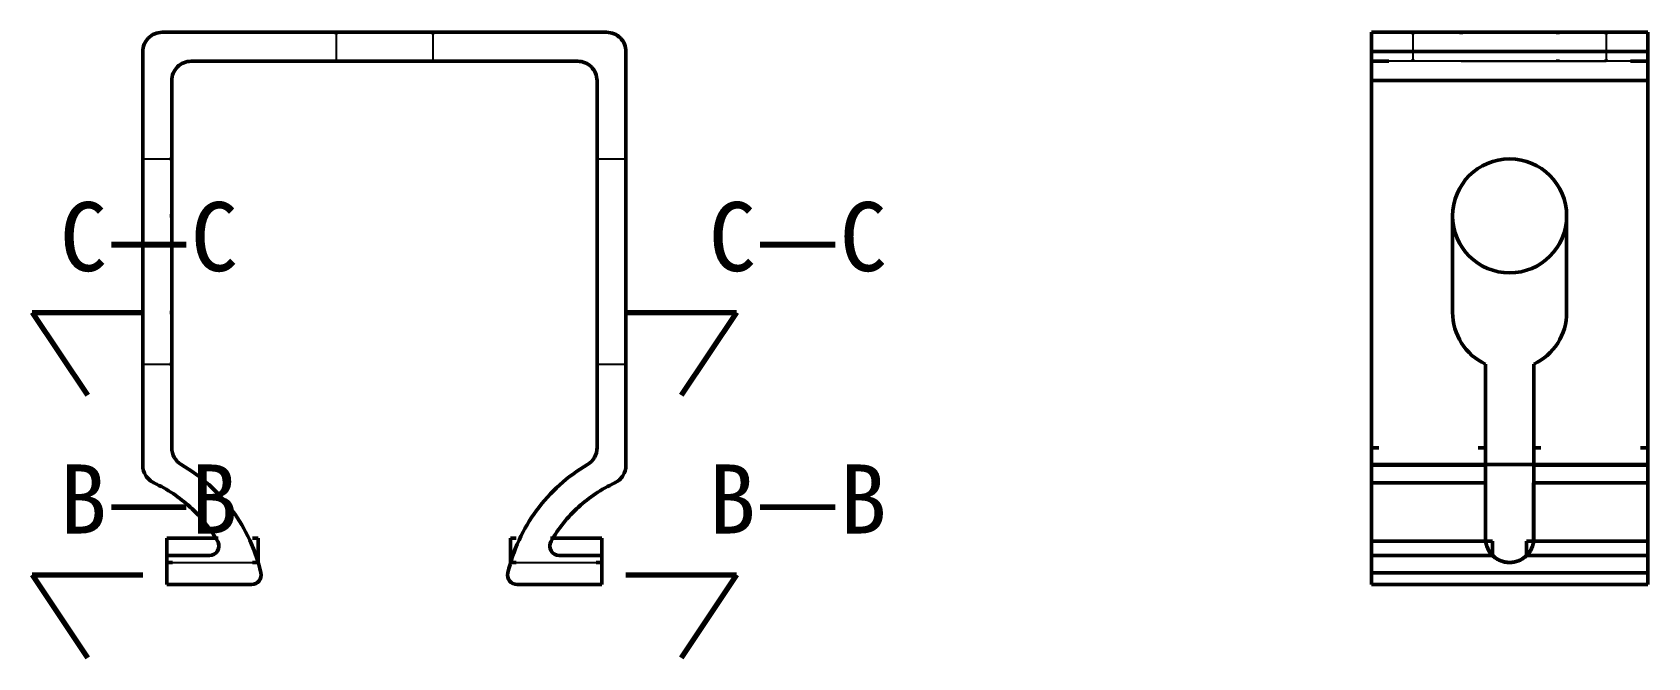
# Model space of a CAD drawing. Header units: millimetres. Extents: x -55 to 113, y -282 to 116.
# Drawn here: x -6 to 111, y -3.3 to 42 of the extents above; entities that cross this region are included whole.
import ezdxf

# ---------------------------------------------------------------- set-up
doc = ezdxf.new("R2010")
doc.units = ezdxf.units.MM
for name, color, linetype, lineweight in [('剖切线', 1, 'Continuous', 70), ('可见轮廓', 7, 'Continuous', 50), ('标注', 2, 'Continuous', 25), ('隐藏线', 5, 'Continuous', 25)]:
    doc.layers.add(name, color=color, linetype=linetype, lineweight=lineweight)
doc.styles.add('中文字体', font='simhei.ttf')

msp = doc.modelspace()

# ---------------------------------------------------------------- linework, layer by layer
at = {"layer": '剖切线'}
for p, q in [((-6, 21.71), (2, 21.71)), ((-6, 21.71), (-2, 15.71)), ((37, 21.71), (45, 21.71)), ((45, 21.71), (41, 15.71)), ((-6, 2.7), (2, 2.7)), ((-6, 2.7), (-2, -3.3)), ((37, 2.7), (45, 2.7)), ((45, 2.7), (41, -3.3))]:
    msp.add_line(p, q, dxfattribs=at)
at = {"layer": '可见轮廓'}
for p, q in [((3.4, 42.01), (19.5, 42.01)), ((23, 42.01), (16, 42.01)), ((16, 42.01), (16, 41.88)), ((19.5, 42.01), (35.6, 42.01)), ((23, 42.01), (23, 41.88)), ((101, 42.01), (91, 42.01)), ((91, 42.01), (91, 40.61)), ((111, 42.01), (91, 42.01)), ((91, 41.98), (91, 42)), ((91, 41.95), (91, 41.98)), ((91, 41.9), (91, 41.95)), ((91, 41.84), (91, 41.9)), ((91, 41.77), (91, 41.84)), ((91, 41.69), (91, 41.77)), ((91, 41.6), (91, 41.69)), ((91, 41.5), (91, 41.6)), ((91, 41.39), (91, 41.5)), ((91, 41.27), (91, 41.39)), ((91, 41.14), (91, 41.27)), ((91, 41.01), (91, 41.14)), ((91, 40.88), (91, 41.01)), ((94, 42.01), (94, 41.88)), ((97.5, 42.01), (97.5, 41.88)), ((111, 42.01), (101, 42.01)), ((104.5, 42.01), (104.5, 41.88)), ((108, 42.01), (108, 41.88)), ((111, 42.01), (111, 42)), ((111, 40.61), (111, 42.01)), ((111, 41.98), (111, 41.95)), ((111, 41.95), (111, 41.9)), ((111, 41.9), (111, 41.84)), ((111, 41.84), (111, 41.77)), ((111, 41.77), (111, 41.69)), ((111, 41.69), (111, 41.6)), ((111, 41.6), (111, 41.5)), ((111, 41.5), (111, 41.39)), ((111, 41.39), (111, 41.27)), ((111, 41.27), (111, 41.14)), ((111, 41.14), (111, 41.01)), ((111, 41.01), (111, 40.88)), ((2, 40.61), (2, 25.62)), ((19.5, 39.91), (5.5, 39.91)), ((16, 40.04), (16, 39.91)), ((23, 39.91), (16, 39.91)), ((33.5, 39.91), (19.5, 39.91)), ((23, 40.04), (23, 39.91)), ((37, 40.61), (37, 25.62)), ((91, 40.74), (91, 40.88)), ((91, 40.61), (91, 40.74)), ((91, 40.61), (91, 25.62)), ((101, 40.61), (91, 40.61)), ((111, 40.61), (91, 40.61)), ((91, 38.51), (91, 39.91)), ((92.25, 39.91), (91, 39.91)), ((94, 40.04), (94, 39.91)), ((111, 40.61), (101, 40.61)), ((104.5, 40.04), (104.5, 39.91)), ((108, 40.04), (108, 39.91)), ((111, 39.91), (109.75, 39.91)), ((111, 40.88), (111, 40.74)), ((111, 40.74), (111, 40.61)), ((111, 25.62), (111, 40.61)), ((111, 39.91), (111, 38.51)), ((4.1, 25.21), (4.1, 38.51)), ((34.9, 25.21), (34.9, 38.51)), ((111, 38.51), (91, 38.51)), ((2, 32.84), (2, 28.71)), ((2, 32.84), (2.13, 32.84)), ((3.97, 32.84), (4.1, 32.84)), ((4.1, 28.71), (4.1, 32.84)), ((34.9, 28.71), (34.9, 32.84)), ((34.9, 32.84), (35.03, 32.84)), ((36.87, 32.84), (37, 32.84)), ((37, 32.84), (37, 28.71)), ((2, 28.71), (2.13, 28.71)), ((3.97, 28.71), (4.1, 28.71)), ((34.9, 28.71), (35.03, 28.71)), ((36.87, 28.71), (37, 28.71)), ((96.87, 28.71), (96.87, 25.62)), ((105.13, 28.71), (105.13, 25.62)), ((2, 25.62), (2, 22)), ((4.1, 22), (4.1, 25.21)), ((34.9, 22), (34.9, 25.21)), ((37, 25.62), (37, 22)), ((91, 25.62), (91, 22)), ((96.87, 25.62), (96.87, 25.21)), ((96.87, 25.21), (96.87, 21.71)), ((105.13, 25.62), (105.13, 25.21)), ((105.13, 25.21), (105.13, 21.71)), ((111, 22), (111, 25.62)), ((2, 22), (2, 10.64)), ((2, 21.71), (2, 17.97)), ((2, 21.71), (2.13, 21.71)), ((3.97, 21.71), (4.1, 21.71)), ((4.1, 11.91), (4.1, 22)), ((4.1, 17.97), (4.1, 21.71)), ((34.9, 11.91), (34.9, 22)), ((34.9, 17.97), (34.9, 21.71)), ((34.9, 21.71), (35.03, 21.71)), ((36.87, 21.71), (37, 21.71)), ((37, 22), (37, 10.64)), ((37, 21.71), (37, 17.97)), ((91, 22), (91, 10.64)), ((111, 10.64), (111, 22)), ((2, 17.97), (2.13, 17.97)), ((3.97, 17.97), (4.1, 17.97)), ((34.9, 17.97), (35.03, 17.97)), ((36.87, 17.97), (37, 17.97)), ((99.25, 17.97), (99.25, 11.66)), ((102.75, 17.97), (102.75, 11.66)), ((91, 10.7), (91, 11.91)), ((91.52, 11.91), (91, 11.91)), ((99.25, 11.91), (98.73, 11.91)), ((99.25, 10.7), (99.25, 11.91)), ((102.75, 10.7), (102.75, 11.91)), ((103.27, 11.91), (102.75, 11.91)), ((111, 11.91), (110.48, 11.91)), ((111, 11.91), (111, 10.7)), ((2, 11.66), (2, 10.64)), ((37, 11.66), (37, 10.64)), ((91, 10.7), (91, 2.86)), ((99.25, 10.7), (91, 10.7)), ((111, 10.7), (91, 10.7)), ((91, 10.54), (91, 10.64)), ((95.13, 10.64), (91, 10.64)), ((91, 10.64), (91, 9.37)), ((99.25, 10.64), (91, 10.64)), ((91, 10.44), (91, 10.54)), ((99.25, 10.64), (95.13, 10.64)), ((99.25, 11.66), (99.25, 10.64)), ((99.25, 10.7), (99.25, 5.35)), ((99.25, 10.54), (99.25, 10.64)), ((99.25, 10.64), (99.25, 9.37)), ((99.25, 10.44), (99.25, 10.54)), ((102.75, 11.66), (102.75, 10.64)), ((102.75, 10.7), (102.75, 5.35)), ((111, 10.7), (102.75, 10.7)), ((102.75, 10.54), (102.75, 10.64)), ((106.88, 10.64), (102.75, 10.64)), ((102.75, 10.64), (102.75, 9.37)), ((111, 10.64), (102.75, 10.64)), ((102.75, 10.44), (102.75, 10.54)), ((111, 10.64), (106.88, 10.64)), ((111, 2.86), (111, 10.7)), ((111, 10.64), (111, 10.54)), ((111, 9.37), (111, 10.64)), ((111, 10.54), (111, 10.44)), ((91, 10.34), (91, 10.44)), ((91, 10.25), (91, 10.34)), ((91, 10.15), (91, 10.25)), ((91, 10.06), (91, 10.15)), ((91, 9.97), (91, 10.06)), ((91, 9.89), (91, 9.97)), ((91, 9.8), (91, 9.89)), ((91, 9.73), (91, 9.8)), ((91, 9.65), (91, 9.73)), ((91, 9.58), (91, 9.65)), ((91, 9.52), (91, 9.58)), ((91, 9.46), (91, 9.52)), ((91, 9.41), (91, 9.46)), ((91, 9.37), (91, 9.41)), ((91, 9.19), (91, 9.37)), ((95.13, 9.37), (91, 9.37)), ((91, 5.15), (91, 9.37)), ((99.25, 9.37), (91, 9.37)), ((91.52, 9.37), (91, 9.37)), ((99.25, 9.37), (95.13, 9.37)), ((95.13, 9.37), (95.13, 9.37)), ((99.26, 9.37), (98.75, 9.37)), ((99.25, 10.34), (99.25, 10.44)), ((99.25, 10.25), (99.25, 10.34)), ((99.25, 10.15), (99.25, 10.25)), ((99.25, 10.06), (99.25, 10.15)), ((99.25, 9.97), (99.25, 10.06)), ((99.25, 9.89), (99.25, 9.97)), ((99.25, 9.8), (99.25, 9.89)), ((99.25, 9.73), (99.25, 9.8)), ((99.25, 9.65), (99.25, 9.73)), ((99.25, 9.58), (99.25, 9.65)), ((99.25, 9.52), (99.25, 9.58)), ((99.25, 9.46), (99.25, 9.52)), ((99.25, 9.41), (99.25, 9.46)), ((99.25, 9.37), (99.25, 9.41)), ((99.25, 9.19), (99.25, 9.37)), ((99.25, 5.35), (99.25, 9.37)), ((99.26, 5.15), (99.26, 9.37)), ((102.74, 5.15), (102.74, 9.37)), ((103.25, 9.37), (102.74, 9.37)), ((102.75, 10.34), (102.75, 10.44)), ((102.75, 10.25), (102.75, 10.34)), ((102.75, 10.15), (102.75, 10.25)), ((102.75, 10.06), (102.75, 10.15)), ((102.75, 9.97), (102.75, 10.06)), ((102.75, 9.89), (102.75, 9.97)), ((102.75, 9.8), (102.75, 9.89)), ((102.75, 9.73), (102.75, 9.8)), ((102.75, 9.65), (102.75, 9.73)), ((102.75, 9.58), (102.75, 9.65)), ((102.75, 9.52), (102.75, 9.58)), ((102.75, 9.46), (102.75, 9.52)), ((102.75, 9.41), (102.75, 9.46)), ((102.75, 9.37), (102.75, 9.41)), ((102.75, 9.19), (102.75, 9.37)), ((106.87, 9.37), (102.75, 9.37)), ((102.75, 5.35), (102.75, 9.37)), ((111, 9.37), (102.75, 9.37)), ((106.88, 9.37), (106.87, 9.37)), ((111, 9.37), (106.88, 9.37)), ((111, 9.37), (110.48, 9.37)), ((111, 10.44), (111, 10.34)), ((111, 10.34), (111, 10.25)), ((111, 10.25), (111, 10.15)), ((111, 10.15), (111, 10.06)), ((111, 10.06), (111, 9.97)), ((111, 9.97), (111, 9.89)), ((111, 9.89), (111, 9.8)), ((111, 9.8), (111, 9.73)), ((111, 9.73), (111, 9.65)), ((111, 9.65), (111, 9.58)), ((111, 9.58), (111, 9.52)), ((111, 9.52), (111, 9.46)), ((111, 9.46), (111, 9.41)), ((111, 9.41), (111, 9.37)), ((111, 9.37), (111, 9.19)), ((111, 9.37), (111, 5.15)), ((91, 9.01), (91, 9.19)), ((91, 8.81), (91, 9.01)), ((91, 8.6), (91, 8.81)), ((91, 8.37), (91, 8.6)), ((91, 8.13), (91, 8.37)), ((99.25, 9.01), (99.25, 9.19)), ((99.25, 8.81), (99.25, 9.01)), ((99.25, 8.6), (99.25, 8.81)), ((99.25, 8.37), (99.25, 8.6)), ((99.25, 8.13), (99.25, 8.37)), ((102.75, 9.01), (102.75, 9.19)), ((102.75, 8.81), (102.75, 9.01)), ((102.75, 8.6), (102.75, 8.81)), ((102.75, 8.37), (102.75, 8.6)), ((102.75, 8.13), (102.75, 8.37)), ((111, 9.19), (111, 9.01)), ((111, 9.01), (111, 8.81)), ((111, 8.81), (111, 8.6)), ((111, 8.6), (111, 8.37)), ((111, 8.37), (111, 8.13)), ((91, 7.88), (91, 8.13)), ((91, 7.62), (91, 7.88)), ((91, 7.34), (91, 7.62)), ((91, 7.06), (91, 7.34)), ((91, 6.77), (91, 7.06)), ((99.25, 7.88), (99.25, 8.13)), ((99.25, 7.62), (99.25, 7.88)), ((99.25, 7.57), (99.25, 7.62)), ((99.25, 7.52), (99.25, 7.57)), ((99.25, 7.48), (99.25, 7.52)), ((99.25, 7.43), (99.25, 7.48)), ((99.25, 7.38), (99.25, 7.43)), ((99.25, 7.33), (99.25, 7.38)), ((99.25, 7.28), (99.25, 7.33)), ((99.25, 7.23), (99.25, 7.28)), ((99.25, 7.02), (99.25, 7.23)), ((102.75, 7.88), (102.75, 8.13)), ((102.75, 7.62), (102.75, 7.88)), ((102.75, 7.57), (102.75, 7.62)), ((102.75, 7.52), (102.75, 7.57)), ((102.75, 7.48), (102.75, 7.52)), ((102.75, 7.43), (102.75, 7.48)), ((102.75, 7.38), (102.75, 7.43)), ((102.75, 7.33), (102.75, 7.38)), ((102.75, 7.28), (102.75, 7.33)), ((102.75, 7.23), (102.75, 7.28)), ((102.75, 7.02), (102.75, 7.23)), ((111, 8.13), (111, 7.88)), ((111, 7.88), (111, 7.62)), ((111, 7.62), (111, 7.34)), ((111, 7.34), (111, 7.06)), ((111, 7.06), (111, 6.77)), ((91, 6.46), (91, 6.77)), ((91, 6.15), (91, 6.46)), ((91, 5.82), (91, 6.15)), ((99.25, 6.8), (99.25, 7.02)), ((99.25, 6.57), (99.25, 6.8)), ((99.25, 6.34), (99.25, 6.57)), ((99.25, 6.1), (99.25, 6.34)), ((99.25, 5.85), (99.25, 6.1)), ((99.25, 5.6), (99.25, 5.85)), ((102.75, 6.8), (102.75, 7.02)), ((102.75, 6.57), (102.75, 6.8)), ((102.75, 6.34), (102.75, 6.57)), ((102.75, 6.1), (102.75, 6.34)), ((102.75, 5.85), (102.75, 6.1)), ((102.75, 5.6), (102.75, 5.85)), ((111, 6.77), (111, 6.46)), ((111, 6.46), (111, 6.15)), ((111, 6.15), (111, 5.82)), ((3.75, 5.35), (3.75, 3.6)), ((3.75, 5.35), (7.47, 5.35)), ((7.31, 5.35), (7.32, 5.33)), ((7.32, 5.33), (7.34, 5.3)), ((7.34, 5.3), (7.35, 5.28)), ((7.35, 5.28), (7.37, 5.25)), ((7.37, 5.25), (7.38, 5.23)), ((7.38, 5.23), (7.4, 5.2)), ((7.42, 5.15), (7.47, 5.06)), ((7.42, 5.15), (7.5, 4.97)), ((7.47, 5.06), (7.5, 4.97)), ((7.52, 4.79), (7.49, 4.61)), ((7.51, 4.7), (7.49, 4.61)), ((7.5, 4.97), (7.51, 4.88)), ((7.5, 4.97), (7.52, 4.79)), ((7.51, 4.88), (7.52, 4.79)), ((7.52, 4.79), (7.51, 4.7)), ((9.95, 5.35), (10.37, 5.35)), ((10.01, 4.63), (9.97, 4.71)), ((10.37, 5.35), (10.37, 3.6)), ((28.63, 5.35), (28.63, 3.6)), ((28.63, 5.35), (29.05, 5.35)), ((28.99, 4.63), (29.03, 4.71)), ((31.5, 4.97), (31.48, 4.79)), ((31.49, 4.88), (31.48, 4.79)), ((31.48, 4.79), (31.49, 4.7)), ((31.48, 4.79), (31.51, 4.61)), ((31.5, 4.97), (31.49, 4.88)), ((31.49, 4.7), (31.51, 4.61)), ((31.58, 5.15), (31.5, 4.97)), ((31.53, 5.06), (31.5, 4.97)), ((31.53, 5.35), (35.25, 5.35)), ((31.58, 5.15), (31.53, 5.06)), ((31.62, 5.23), (31.6, 5.2)), ((31.63, 5.25), (31.62, 5.23)), ((31.65, 5.28), (31.63, 5.25)), ((31.66, 5.3), (31.65, 5.28)), ((31.68, 5.33), (31.66, 5.3)), ((31.69, 5.35), (31.68, 5.33)), ((35.25, 5.35), (35.25, 3.6)), ((91, 5.49), (91, 5.82)), ((91, 5.15), (91, 5.49)), ((91, 5.07), (91, 5.15)), ((95.13, 5.15), (91, 5.15)), ((91, 4.1), (91, 5.15)), ((99.26, 5.15), (91, 5.15)), ((91.55, 5.15), (91, 5.15)), ((91, 4.98), (91, 5.07)), ((91, 4.89), (91, 4.98)), ((91, 4.8), (91, 4.89)), ((91, 4.71), (91, 4.8)), ((91, 4.62), (91, 4.71)), ((95.39, 5.15), (95.13, 5.15)), ((99.26, 5.15), (95.39, 5.15)), ((99.77, 5.15), (99.23, 5.15)), ((99.25, 5.35), (99.25, 5.6)), ((99.25, 5.33), (99.25, 5.35)), ((99.28, 5.03), (99.25, 5.35)), ((99.25, 5.25), (99.25, 5.28)), ((99.25, 5.23), (99.25, 5.25)), ((99.26, 5.15), (99.26, 5.18)), ((99.27, 5.06), (99.26, 5.15)), ((99.29, 4.97), (99.26, 5.15)), ((99.29, 4.97), (99.27, 5.06)), ((99.37, 4.71), (99.28, 5.03)), ((99.31, 4.88), (99.29, 4.97)), ((99.34, 4.79), (99.29, 4.97)), ((99.34, 4.79), (99.31, 4.88)), ((99.38, 4.7), (99.34, 4.79)), ((99.42, 4.61), (99.34, 4.79)), ((99.52, 4.41), (99.37, 4.71)), ((99.41, 4.61), (99.38, 4.7)), ((99.77, 4.1), (99.77, 5.15)), ((102.23, 4.1), (102.23, 5.15)), ((102.77, 5.15), (102.23, 5.15)), ((102.63, 4.71), (102.48, 4.41)), ((102.66, 4.79), (102.58, 4.61)), ((102.62, 4.7), (102.59, 4.61)), ((102.66, 4.79), (102.62, 4.7)), ((102.72, 5.03), (102.63, 4.71)), ((102.71, 4.97), (102.66, 4.79)), ((102.69, 4.88), (102.66, 4.79)), ((102.71, 4.97), (102.69, 4.88)), ((102.74, 5.15), (102.71, 4.97)), ((102.73, 5.06), (102.71, 4.97)), ((102.75, 5.35), (102.72, 5.03)), ((102.74, 5.15), (102.73, 5.06)), ((102.75, 5.23), (102.74, 5.2)), ((106.61, 5.15), (102.74, 5.15)), ((111, 5.15), (102.74, 5.15)), ((102.75, 5.35), (102.75, 5.6)), ((102.75, 5.35), (102.75, 5.33)), ((102.75, 5.33), (102.75, 5.3)), ((102.75, 5.3), (102.75, 5.28)), ((102.75, 5.25), (102.75, 5.23)), ((106.87, 5.15), (106.61, 5.15)), ((111, 5.15), (106.87, 5.15)), ((111, 5.15), (110.45, 5.15)), ((111, 5.82), (111, 5.49)), ((111, 5.49), (111, 5.15)), ((111, 5.15), (111, 5.07)), ((111, 5.15), (111, 4.1)), ((111, 5.07), (111, 4.98)), ((111, 4.98), (111, 4.89)), ((111, 4.89), (111, 4.8)), ((111, 4.8), (111, 4.71)), ((111, 4.71), (111, 4.62)), ((3.75, 4.1), (5.28, 4.1)), ((3.75, 4.1), (3.75, 3.05)), ((3.75, 4.1), (3.75, 3.6)), ((3.75, 3.6), (4.16, 3.6)), ((5.28, 4.1), (6.82, 4.1)), ((7.01, 4.13), (6.82, 4.1)), ((6.85, 4.1), (6.83, 4.1)), ((6.86, 4.1), (6.85, 4.1)), ((6.94, 4.11), (6.93, 4.11)), ((6.96, 4.12), (6.94, 4.11)), ((7.18, 4.2), (7.01, 4.13)), ((7.04, 4.14), (7.03, 4.14)), ((7.06, 4.15), (7.04, 4.14)), ((7.32, 4.31), (7.18, 4.2)), ((7.42, 4.45), (7.32, 4.31)), ((7.49, 4.61), (7.42, 4.45)), ((7.46, 4.53), (7.42, 4.45)), ((7.49, 4.61), (7.46, 4.53)), ((9.95, 3.6), (10.37, 3.6)), ((10.04, 4.55), (10.01, 4.63)), ((10.07, 4.47), (10.04, 4.55)), ((10.1, 4.39), (10.07, 4.47)), ((10.12, 4.32), (10.1, 4.39)), ((10.15, 4.25), (10.12, 4.32)), ((10.17, 4.18), (10.15, 4.25)), ((10.2, 4.11), (10.17, 4.18)), ((10.2, 4.11), (10.24, 4)), ((10.24, 4), (10.27, 3.9)), ((10.27, 3.9), (10.3, 3.81)), ((10.3, 3.81), (10.32, 3.74)), ((10.32, 3.74), (10.34, 3.68)), ((10.34, 3.68), (10.35, 3.64)), ((10.35, 3.64), (10.36, 3.61)), ((28.63, 3.6), (29.05, 3.6)), ((28.65, 3.64), (28.64, 3.61)), ((28.66, 3.68), (28.65, 3.64)), ((28.68, 3.74), (28.66, 3.68)), ((28.7, 3.81), (28.68, 3.74)), ((28.73, 3.9), (28.7, 3.81)), ((28.76, 4), (28.73, 3.9)), ((28.8, 4.11), (28.76, 4)), ((28.8, 4.11), (28.83, 4.18)), ((28.83, 4.18), (28.85, 4.25)), ((28.85, 4.25), (28.88, 4.32)), ((28.88, 4.32), (28.9, 4.39)), ((28.9, 4.39), (28.93, 4.47)), ((28.93, 4.47), (28.96, 4.55)), ((28.96, 4.55), (28.99, 4.63)), ((31.51, 4.61), (31.54, 4.53)), ((31.51, 4.61), (31.58, 4.45)), ((31.54, 4.53), (31.58, 4.45)), ((31.58, 4.45), (31.68, 4.31)), ((31.68, 4.31), (31.82, 4.2)), ((31.82, 4.2), (31.99, 4.13)), ((31.94, 4.15), (31.96, 4.14)), ((31.96, 4.14), (31.97, 4.14)), ((31.99, 4.13), (32.18, 4.1)), ((32.04, 4.12), (32.06, 4.11)), ((32.06, 4.11), (32.07, 4.11)), ((32.14, 4.1), (32.15, 4.1)), ((32.15, 4.1), (32.17, 4.1)), ((33.72, 4.1), (32.18, 4.1)), ((35.25, 4.1), (33.72, 4.1)), ((34.84, 3.6), (35.25, 3.6)), ((35.25, 4.1), (35.25, 3.05)), ((35.25, 4.1), (35.25, 3.6)), ((91, 4.53), (91, 4.62)), ((91, 4.45), (91, 4.53)), ((91, 4.38), (91, 4.45)), ((91, 4.31), (91, 4.38)), ((91, 4.25), (91, 4.31)), ((91, 4.16), (91, 4.2)), ((91, 4.13), (91, 4.16)), ((91, 4.1), (91, 4.11)), ((95.39, 4.1), (91, 4.1)), ((91, 4.1), (91, 3.05)), ((99.77, 4.1), (91, 4.1)), ((99.77, 4.1), (95.39, 4.1)), ((99.46, 4.53), (99.41, 4.61)), ((99.5, 4.45), (99.42, 4.61)), ((99.5, 4.45), (99.46, 4.53)), ((99.53, 4.4), (99.5, 4.45)), ((99.59, 4.31), (99.5, 4.45)), ((99.74, 4.14), (99.52, 4.41)), ((99.56, 4.35), (99.53, 4.4)), ((99.59, 4.31), (99.56, 4.35)), ((99.62, 4.27), (99.59, 4.31)), ((99.65, 4.23), (99.62, 4.27)), ((99.71, 4.17), (99.68, 4.2)), ((99.73, 4.15), (99.71, 4.17)), ((100, 3.91), (99.74, 4.14)), ((99.75, 4.12), (99.75, 4.13)), ((99.75, 4.13), (99.75, 4.13)), ((99.77, 4.1), (99.77, 4.1)), ((99.84, 4.04), (99.79, 4.09)), ((99.9, 3.99), (99.84, 4.04)), ((99.96, 3.94), (99.9, 3.99)), ((100.03, 3.9), (99.96, 3.94)), ((100.31, 3.74), (100, 3.91)), ((100.1, 3.85), (100.03, 3.9)), ((100.16, 3.81), (100.1, 3.85)), ((100.24, 3.78), (100.16, 3.81)), ((100.31, 3.74), (100.24, 3.78)), ((100.65, 3.64), (100.31, 3.74)), ((100.69, 3.63), (100.65, 3.64)), ((101, 3.6), (100.65, 3.64)), ((100.73, 3.62), (100.69, 3.63)), ((100.78, 3.62), (100.73, 3.62)), ((100.82, 3.61), (100.78, 3.62)), ((100.87, 3.61), (100.82, 3.61)), ((100.91, 3.6), (100.87, 3.61)), ((100.96, 3.6), (100.91, 3.6)), ((101.36, 3.64), (101, 3.6)), ((101.04, 3.6), (101, 3.6)), ((101.09, 3.6), (101.04, 3.6)), ((101.13, 3.61), (101.09, 3.6)), ((101.18, 3.61), (101.13, 3.61)), ((101.22, 3.62), (101.18, 3.61)), ((101.27, 3.62), (101.22, 3.62)), ((101.31, 3.63), (101.27, 3.62)), ((101.36, 3.64), (101.31, 3.63)), ((101.69, 3.74), (101.36, 3.64)), ((102, 3.92), (101.69, 3.74)), ((101.77, 3.78), (101.69, 3.74)), ((101.84, 3.82), (101.77, 3.78)), ((101.91, 3.86), (101.84, 3.82)), ((101.98, 3.9), (101.91, 3.86)), ((102.04, 3.95), (101.98, 3.9)), ((102.26, 4.14), (102, 3.92)), ((102.11, 4), (102.04, 3.95)), ((102.17, 4.05), (102.11, 4)), ((102.23, 4.1), (102.17, 4.05)), ((106.61, 4.1), (102.23, 4.1)), ((111, 4.1), (102.23, 4.1)), ((102.25, 4.13), (102.24, 4.11)), ((102.25, 4.12), (102.24, 4.12)), ((102.27, 4.14), (102.25, 4.13)), ((102.48, 4.41), (102.26, 4.14)), ((102.28, 4.16), (102.27, 4.14)), ((102.35, 4.24), (102.34, 4.22)), ((102.38, 4.27), (102.35, 4.23)), ((102.41, 4.31), (102.38, 4.27)), ((102.5, 4.45), (102.41, 4.31)), ((102.44, 4.35), (102.41, 4.31)), ((102.47, 4.4), (102.44, 4.35)), ((102.5, 4.45), (102.47, 4.4)), ((102.58, 4.61), (102.5, 4.45)), ((102.54, 4.53), (102.5, 4.45)), ((102.59, 4.61), (102.54, 4.53)), ((111, 4.1), (106.61, 4.1)), ((111, 4.62), (111, 4.53)), ((111, 4.53), (111, 4.45)), ((111, 4.45), (111, 4.38)), ((111, 4.38), (111, 4.31)), ((111, 4.31), (111, 4.25)), ((111, 4.25), (111, 4.2)), ((111, 4.16), (111, 4.13)), ((111, 4.13), (111, 4.11)), ((111, 3.05), (111, 4.1)), ((3.75, 3.05), (3.75, 2)), ((35.25, 3.05), (35.25, 2)), ((91, 3.05), (91, 2)), ((91, 2.86), (91, 2)), ((92.25, 2.86), (91, 2.86)), ((111, 2.86), (91, 2.86)), ((111, 2.86), (109.75, 2.86)), ((111, 2), (111, 3.05)), ((111, 2), (111, 2.86)), ((3.75, 2), (6.82, 2)), ((6.82, 2), (9.88, 2)), ((29.12, 2), (32.18, 2)), ((32.18, 2), (35.25, 2)), ((101, 2), (91, 2)), ((111, 2), (91, 2)), ((111, 2), (101, 2))]:
    msp.add_line(p, q, dxfattribs=at)
msp.add_circle((101, 28.71), 4.13, dxfattribs=at)
for centre, radius, start, end in [((3.4, 40.61), 1.4, 135, 180), ((3.4, 40.61), 1.4, 90, 135), ((35.6, 40.61), 1.4, 45, 90), ((35.6, 40.61), 1.4, 0, 45), ((5.5, 38.51), 1.4, 90, 135), ((33.5, 38.51), 1.4, 45, 90), ((5.5, 38.51), 1.4, 135, -180), ((33.5, 38.51), 1.4, 0, 45), ((101, 21.71), 4.13, 180, -147.5351), ((101, 21.71), 4.13, 180, -147.5351), ((101, 21.71), 4.13, -32.4649, 0), ((101, 21.71), 4.13, -147.5351, -115.0702), ((101, 21.71), 4.13, -64.9298, -32.4649), ((5.5, 11.91), 1.4, 180, -169.7663), ((5.5, 11.91), 1.4, 180, -150.2488), ((33.5, 11.91), 1.4, -29.7512, 0), ((33.5, 11.91), 1.4, -10.2337, 0), ((3.4, 10.64), 1.4, 180, -147.3874), ((5.5, 11.91), 1.4, -150.2488, -120.4976), ((5.5, 11.91), 1.4, -150.2488, -120.4976), ((-1.5, 0.02), 12.39, 36.3753, 59.5024), ((40.5, 0.02), 12.39, 120.4976, 143.6247), ((33.5, 11.91), 1.4, -59.5024, -29.7512), ((35.6, 10.64), 1.4, -32.6126, 0), ((3.4, 10.64), 1.4, -147.3874, -114.7748), ((3.4, 10.64), 1.4, -147.3874, -114.7748), ((-1.5, 0.02), 10.29, 47.5546, 65.2252), ((40.5, 0.02), 10.29, 114.7748, 132.4454), ((35.6, 10.64), 1.4, -65.2252, -32.6126), ((-1.5, 0.02), 10.29, 29.884, 47.5546), ((-1.5, 0.02), 12.39, 13.2482, 36.3753), ((40.5, 0.02), 12.39, 143.6247, 166.7518), ((40.5, 0.02), 10.29, 132.4454, 150.116), ((6.82, 4.8), 0.7, -30.058, 29.884), ((32.18, 4.8), 0.7, 150.116, -149.942), ((6.82, 4.8), 0.7, -90, -30.058), ((32.18, 4.8), 0.7, -149.942, -90), ((101, 5.35), 1.75, -134.4844, -90), ((101, 5.35), 1.75, -90, -45.5156), ((9.88, 2.7), 0.7, -38.3759, 13.2482), ((29.12, 2.7), 0.7, 166.7518, -141.6241), ((9.88, 2.7), 0.7, -90, -38.3759), ((29.12, 2.7), 0.7, -141.6241, -90)]:
    msp.add_arc(centre, radius, start, end, dxfattribs=at)
at = {"layer": '隐藏线'}
for p, q in [((16, 42.01), (16.07, 42.01)), ((16, 42.01), (16, 40.96)), ((16, 40.96), (16, 39.91)), ((16.07, 42.01), (16.27, 42.01)), ((16.27, 42.01), (16.59, 42.01)), ((16.59, 42.01), (17.03, 42.01)), ((17.03, 42.01), (17.56, 42.01)), ((17.56, 42.01), (18.16, 42.01)), ((18.16, 42.01), (18.82, 42.01)), ((18.82, 42.01), (19.5, 42.01)), ((19.5, 42.01), (20.18, 42.01)), ((20.18, 42.01), (20.84, 42.01)), ((20.84, 42.01), (21.44, 42.01)), ((21.44, 42.01), (21.97, 42.01)), ((21.97, 42.01), (22.41, 42.01)), ((22.41, 42.01), (22.73, 42.01)), ((22.73, 42.01), (22.93, 42.01)), ((22.93, 42.01), (23, 42.01)), ((23, 42.01), (23, 40.96)), ((23, 40.96), (23, 39.91)), ((94.07, 42.01), (94, 42.01)), ((94, 42.01), (94, 40.96)), ((94, 40.96), (94, 39.91)), ((94.27, 42.01), (94.07, 42.01)), ((94.59, 42.01), (94.27, 42.01)), ((95.03, 42.01), (94.59, 42.01)), ((95.56, 42.01), (95.03, 42.01)), ((96.16, 42.01), (95.56, 42.01)), ((96.82, 42.01), (96.16, 42.01)), ((97.5, 42.01), (96.82, 42.01)), ((97.5, 42.01), (101, 42.01)), ((101, 42.01), (104.5, 42.01)), ((104.5, 42.01), (105.18, 42.01)), ((105.18, 42.01), (105.84, 42.01)), ((105.84, 42.01), (106.44, 42.01)), ((106.44, 42.01), (106.97, 42.01)), ((106.97, 42.01), (107.41, 42.01)), ((107.41, 42.01), (107.73, 42.01)), ((107.73, 42.01), (107.93, 42.01)), ((107.93, 42.01), (108, 42.01)), ((108, 42.01), (108, 40.96)), ((108, 40.96), (108, 39.91)), ((16, 39.91), (16.07, 39.91)), ((16.07, 39.91), (16.27, 39.91)), ((16.27, 39.91), (16.59, 39.91)), ((16.59, 39.91), (17.03, 39.91)), ((17.03, 39.91), (17.56, 39.91)), ((17.56, 39.91), (18.16, 39.91)), ((18.16, 39.91), (18.82, 39.91)), ((18.82, 39.91), (19.5, 39.91)), ((19.5, 39.91), (20.18, 39.91)), ((20.18, 39.91), (20.84, 39.91)), ((20.84, 39.91), (21.44, 39.91)), ((21.44, 39.91), (21.97, 39.91)), ((21.97, 39.91), (22.41, 39.91)), ((22.41, 39.91), (22.73, 39.91)), ((22.73, 39.91), (22.93, 39.91)), ((22.93, 39.91), (23, 39.91)), ((101, 39.91), (91, 39.91)), ((91, 39.88), (91, 39.9)), ((91, 39.85), (91, 39.88)), ((91, 39.8), (91, 39.85)), ((91, 39.74), (91, 39.8)), ((94.07, 39.91), (94, 39.91)), ((94.27, 39.91), (94.07, 39.91)), ((94.59, 39.91), (94.27, 39.91)), ((95.03, 39.91), (94.59, 39.91)), ((95.56, 39.91), (95.03, 39.91)), ((96.16, 39.91), (95.56, 39.91)), ((96.82, 39.91), (96.16, 39.91)), ((97.5, 39.91), (96.82, 39.91)), ((97.5, 39.91), (101, 39.91)), ((111, 39.91), (101, 39.91)), ((101, 39.91), (104.5, 39.91)), ((104.5, 39.91), (105.18, 39.91)), ((105.18, 39.91), (105.84, 39.91)), ((105.84, 39.91), (106.44, 39.91)), ((106.44, 39.91), (106.97, 39.91)), ((106.97, 39.91), (107.41, 39.91)), ((107.41, 39.91), (107.73, 39.91)), ((107.73, 39.91), (107.93, 39.91)), ((107.93, 39.91), (108, 39.91)), ((111, 39.91), (111, 39.9)), ((111, 39.88), (111, 39.85)), ((111, 39.85), (111, 39.8)), ((111, 39.8), (111, 39.74)), ((91, 39.67), (91, 39.74)), ((91, 39.59), (91, 39.67)), ((91, 39.5), (91, 39.59)), ((91, 39.4), (91, 39.5)), ((91, 39.29), (91, 39.4)), ((91, 39.17), (91, 39.29)), ((91, 39.04), (91, 39.17)), ((91, 38.91), (91, 39.04)), ((91, 38.78), (91, 38.91)), ((91, 38.64), (91, 38.78)), ((91, 38.51), (91, 38.64)), ((111, 39.74), (111, 39.67)), ((111, 39.67), (111, 39.59)), ((111, 39.59), (111, 39.5)), ((111, 39.5), (111, 39.4)), ((111, 39.4), (111, 39.29)), ((111, 39.29), (111, 39.17)), ((111, 39.17), (111, 39.04)), ((111, 39.04), (111, 38.91)), ((111, 38.91), (111, 38.78)), ((111, 38.78), (111, 38.64)), ((111, 38.64), (111, 38.51)), ((91, 25.21), (91, 38.51)), ((111, 38.51), (111, 25.21)), ((2, 32.75), (2, 32.84)), ((2, 32.84), (3.05, 32.84)), ((3.05, 32.84), (4.1, 32.84)), ((4.1, 32.75), (4.1, 32.84)), ((34.9, 32.75), (34.9, 32.84)), ((34.9, 32.84), (35.95, 32.84)), ((35.95, 32.84), (37, 32.84)), ((37, 32.75), (37, 32.84)), ((2, 32.52), (2, 32.75)), ((2, 32.14), (2, 32.52)), ((2, 31.63), (2, 32.14)), ((2, 31), (2, 31.63)), ((4.1, 32.52), (4.1, 32.75)), ((4.1, 32.14), (4.1, 32.52)), ((4.1, 31.63), (4.1, 32.14)), ((4.1, 31), (4.1, 31.63)), ((34.9, 32.52), (34.9, 32.75)), ((34.9, 32.14), (34.9, 32.52)), ((34.9, 31.63), (34.9, 32.14)), ((34.9, 31), (34.9, 31.63)), ((37, 32.52), (37, 32.75)), ((37, 32.14), (37, 32.52)), ((37, 31.63), (37, 32.14)), ((37, 31), (37, 31.63)), ((2, 30.29), (2, 31)), ((4.1, 30.29), (4.1, 31)), ((34.9, 30.29), (34.9, 31)), ((37, 30.29), (37, 31)), ((2, 29.51), (2, 30.29)), ((2, 28.71), (2, 29.51)), ((4.1, 29.51), (4.1, 30.29)), ((4.1, 28.71), (4.1, 29.51)), ((34.9, 29.51), (34.9, 30.29)), ((34.9, 28.71), (34.9, 29.51)), ((37, 29.51), (37, 30.29)), ((37, 28.71), (37, 29.51)), ((2, 28.71), (2, 25.62)), ((4.1, 25.21), (4.1, 28.71)), ((34.9, 25.21), (34.9, 28.71)), ((37, 28.71), (37, 25.62)), ((96.87, 25.21), (96.87, 28.71)), ((105.13, 25.21), (105.13, 28.71)), ((2, 25.62), (2, 25.21)), ((2, 25.21), (2, 21.71)), ((4.1, 21.71), (4.1, 25.21)), ((34.9, 21.71), (34.9, 25.21)), ((37, 25.62), (37, 25.21)), ((37, 25.21), (37, 21.71)), ((91, 22), (91, 25.21)), ((111, 25.21), (111, 22)), ((2, 21.42), (2, 21.71)), ((2, 21.12), (2, 21.42)), ((2, 20.84), (2, 21.12)), ((4.1, 21.42), (4.1, 21.71)), ((4.1, 21.12), (4.1, 21.42)), ((4.1, 20.84), (4.1, 21.12)), ((34.9, 21.71), (34.9, 21.42)), ((34.9, 21.42), (34.9, 21.12)), ((34.9, 21.12), (34.9, 20.84)), ((37, 21.71), (37, 21.42)), ((37, 21.42), (37, 21.12)), ((37, 21.12), (37, 20.84)), ((91, 11.91), (91, 22)), ((111, 22), (111, 11.91)), ((2, 20.55), (2, 20.84)), ((2, 20.28), (2, 20.55)), ((2, 20.01), (2, 20.28)), ((2, 19.74), (2, 20.01)), ((4.1, 20.55), (4.1, 20.84)), ((4.1, 20.28), (4.1, 20.55)), ((4.1, 20.01), (4.1, 20.28)), ((4.1, 19.74), (4.1, 20.01)), ((34.9, 20.84), (34.9, 20.55)), ((34.9, 20.55), (34.9, 20.28)), ((34.9, 20.28), (34.9, 20.01)), ((34.9, 20.01), (34.9, 19.74)), ((37, 20.84), (37, 20.55)), ((37, 20.55), (37, 20.28)), ((37, 20.28), (37, 20.01)), ((37, 20.01), (37, 19.74)), ((2, 19.49), (2, 19.74)), ((2, 19.25), (2, 19.49)), ((2, 19.02), (2, 19.25)), ((2, 18.81), (2, 19.02)), ((2, 18.6), (2, 18.81)), ((4.1, 19.49), (4.1, 19.74)), ((4.1, 19.25), (4.1, 19.49)), ((4.1, 19.02), (4.1, 19.25)), ((4.1, 18.81), (4.1, 19.02)), ((4.1, 18.6), (4.1, 18.81)), ((34.9, 19.74), (34.9, 19.49)), ((34.9, 19.49), (34.9, 19.25)), ((34.9, 19.25), (34.9, 19.02)), ((34.9, 19.02), (34.9, 18.81)), ((34.9, 18.81), (34.9, 18.6)), ((37, 19.74), (37, 19.49)), ((37, 19.49), (37, 19.25)), ((37, 19.25), (37, 19.02)), ((37, 19.02), (37, 18.81)), ((37, 18.81), (37, 18.6)), ((2, 18.42), (2, 18.6)), ((2, 18.25), (2, 18.42)), ((2, 18.1), (2, 18.25)), ((2, 17.97), (2, 18.1)), ((2, 17.97), (2, 11.66)), ((2, 17.97), (3.05, 17.97)), ((3.05, 17.97), (4.1, 17.97)), ((4.1, 18.42), (4.1, 18.6)), ((4.1, 18.25), (4.1, 18.42)), ((4.1, 18.1), (4.1, 18.25)), ((4.1, 17.97), (4.1, 18.1)), ((4.1, 11.91), (4.1, 17.97)), ((34.9, 18.6), (34.9, 18.42)), ((34.9, 18.42), (34.9, 18.25)), ((34.9, 18.25), (34.9, 18.1)), ((34.9, 18.1), (34.9, 17.97)), ((34.9, 11.91), (34.9, 17.97)), ((34.9, 17.97), (35.95, 17.97)), ((35.95, 17.97), (37, 17.97)), ((37, 18.6), (37, 18.42)), ((37, 18.42), (37, 18.25)), ((37, 18.25), (37, 18.1)), ((37, 18.1), (37, 17.97)), ((37, 17.97), (37, 11.66)), ((99.25, 11.91), (99.25, 17.97)), ((102.75, 11.91), (102.75, 17.97)), ((91, 11.82), (91, 11.91)), ((91, 11.73), (91, 11.82)), ((91, 11.64), (91, 11.73)), ((99.25, 11.88), (99.25, 11.91)), ((99.25, 11.85), (99.25, 11.88)), ((99.25, 11.75), (99.25, 11.78)), ((99.25, 11.72), (99.25, 11.75)), ((102.75, 11.88), (102.75, 11.91)), ((102.75, 11.85), (102.75, 11.88)), ((102.75, 11.75), (102.75, 11.78)), ((102.75, 11.72), (102.75, 11.75)), ((111, 11.91), (111, 11.82)), ((111, 11.82), (111, 11.73)), ((111, 11.73), (111, 11.64)), ((91, 11.55), (91, 11.64)), ((91, 11.46), (91, 11.55)), ((91, 11.38), (91, 11.46)), ((91, 11.29), (91, 11.38)), ((91, 11.21), (91, 11.29)), ((91, 11.14), (91, 11.21)), ((91, 11.06), (91, 11.14)), ((91, 10.99), (91, 11.06)), ((91, 10.92), (91, 10.99)), ((91, 10.86), (91, 10.92)), ((91, 10.8), (91, 10.86)), ((91, 10.75), (91, 10.8)), ((91, 10.7), (91, 10.75)), ((91, 10.37), (91, 10.7)), ((99.25, 11.66), (99.25, 11.69)), ((99.25, 11.6), (99.25, 11.66)), ((99.25, 11.54), (99.25, 11.6)), ((99.25, 11.49), (99.25, 11.54)), ((99.25, 11.43), (99.25, 11.49)), ((99.25, 11.37), (99.25, 11.43)), ((99.25, 11.32), (99.25, 11.37)), ((99.25, 11.27), (99.25, 11.32)), ((99.25, 11.21), (99.25, 11.27)), ((99.25, 11.14), (99.25, 11.21)), ((99.25, 11.06), (99.25, 11.14)), ((99.25, 10.99), (99.25, 11.06)), ((99.25, 10.92), (99.25, 10.99)), ((99.25, 10.86), (99.25, 10.92)), ((99.25, 10.8), (99.25, 10.86)), ((99.25, 10.75), (99.25, 10.8)), ((99.25, 10.7), (99.25, 10.75)), ((99.25, 10.62), (99.25, 10.7)), ((99.25, 10.45), (99.25, 10.54)), ((102.75, 11.66), (102.75, 11.69)), ((102.75, 11.6), (102.75, 11.66)), ((102.75, 11.54), (102.75, 11.6)), ((102.75, 11.49), (102.75, 11.54)), ((102.75, 11.43), (102.75, 11.49)), ((102.75, 11.37), (102.75, 11.43)), ((102.75, 11.32), (102.75, 11.37)), ((102.75, 11.27), (102.75, 11.32)), ((102.75, 11.21), (102.75, 11.27)), ((102.75, 11.14), (102.75, 11.21)), ((102.75, 11.06), (102.75, 11.14)), ((102.75, 10.99), (102.75, 11.06)), ((102.75, 10.92), (102.75, 10.99)), ((102.75, 10.86), (102.75, 10.92)), ((102.75, 10.8), (102.75, 10.86)), ((102.75, 10.75), (102.75, 10.8)), ((102.75, 10.7), (102.75, 10.75)), ((102.75, 10.62), (102.75, 10.7)), ((102.75, 10.45), (102.75, 10.54)), ((111, 11.64), (111, 11.55)), ((111, 11.55), (111, 11.46)), ((111, 11.46), (111, 11.38)), ((111, 11.38), (111, 11.29)), ((111, 11.29), (111, 11.21)), ((111, 11.21), (111, 11.14)), ((111, 11.14), (111, 11.06)), ((111, 11.06), (111, 10.99)), ((111, 10.99), (111, 10.92)), ((111, 10.92), (111, 10.86)), ((111, 10.86), (111, 10.8)), ((111, 10.8), (111, 10.75)), ((111, 10.75), (111, 10.7)), ((111, 10.7), (111, 10.37)), ((91, 10.01), (91, 10.37)), ((91, 9.63), (91, 10.01)), ((91, 9.22), (91, 9.63)), ((99.25, 9.72), (99.25, 10)), ((99.25, 9.42), (99.25, 9.72)), ((99.25, 9.11), (99.25, 9.42)), ((102.75, 9.72), (102.75, 10)), ((102.75, 9.42), (102.75, 9.72)), ((102.75, 9.11), (102.75, 9.42)), ((111, 10.37), (111, 10.01)), ((111, 10.01), (111, 9.63)), ((111, 9.63), (111, 9.22)), ((91, 8.79), (91, 9.22)), ((91, 8.34), (91, 8.79)), ((91, 7.87), (91, 8.34)), ((99.25, 8.79), (99.25, 9.11)), ((99.25, 8.45), (99.25, 8.79)), ((99.25, 8.1), (99.25, 8.45)), ((102.75, 8.79), (102.75, 9.11)), ((102.75, 8.45), (102.75, 8.79)), ((102.75, 8.1), (102.75, 8.45)), ((111, 9.22), (111, 8.79)), ((111, 8.79), (111, 8.34)), ((111, 8.34), (111, 7.87)), ((91, 7.37), (91, 7.87)), ((91, 6.86), (91, 7.37)), ((99.25, 7.74), (99.25, 8.1)), ((99.25, 7.37), (99.25, 7.74)), ((99.25, 7.13), (99.25, 7.37)), ((99.25, 6.89), (99.25, 7.13)), ((102.75, 7.74), (102.75, 8.1)), ((102.75, 7.37), (102.75, 7.74)), ((102.75, 7.13), (102.75, 7.37)), ((102.75, 6.89), (102.75, 7.13)), ((111, 7.87), (111, 7.37)), ((111, 7.37), (111, 6.86)), ((91, 6.33), (91, 6.86)), ((91, 5.78), (91, 6.33)), ((99.25, 6.64), (99.25, 6.89)), ((99.25, 6.39), (99.25, 6.64)), ((99.25, 6.14), (99.25, 6.39)), ((102.75, 6.64), (102.75, 6.89)), ((102.75, 6.39), (102.75, 6.64)), ((102.75, 6.14), (102.75, 6.39)), ((111, 6.86), (111, 6.33)), ((111, 6.33), (111, 5.78)), ((9.69, 5.35), (9.77, 5.18)), ((9.73, 5.27), (9.69, 5.35)), ((9.77, 5.19), (9.73, 5.27)), ((9.8, 5.11), (9.77, 5.19)), ((9.77, 5.18), (9.84, 5.02)), ((9.84, 5.03), (9.8, 5.11)), ((9.84, 5.02), (9.91, 4.85)), ((9.91, 4.87), (9.87, 4.95)), ((9.94, 4.79), (9.91, 4.87)), ((9.91, 4.85), (9.98, 4.69)), ((9.97, 4.71), (9.94, 4.79)), ((9.98, 4.69), (10.04, 4.54)), ((29.02, 4.69), (28.96, 4.54)), ((29.09, 4.85), (29.02, 4.69)), ((29.03, 4.71), (29.06, 4.79)), ((29.06, 4.79), (29.09, 4.87)), ((29.16, 5.02), (29.09, 4.85)), ((29.09, 4.87), (29.13, 4.95)), ((29.23, 5.18), (29.16, 5.02)), ((29.16, 5.03), (29.2, 5.11)), ((29.2, 5.11), (29.23, 5.19)), ((29.31, 5.35), (29.23, 5.18)), ((29.23, 5.19), (29.27, 5.27)), ((29.27, 5.27), (29.31, 5.35)), ((91, 5.22), (91, 5.78)), ((91, 4.65), (91, 5.22)), ((99.26, 5.18), (99.25, 5.35)), ((99.28, 5.02), (99.26, 5.18)), ((99.38, 4.69), (99.32, 4.85)), ((99.45, 4.54), (99.38, 4.69)), ((102.62, 4.69), (102.55, 4.54)), ((102.68, 4.85), (102.62, 4.69)), ((102.74, 5.15), (102.72, 5.03)), ((102.75, 5.35), (102.74, 5.18)), ((111, 5.78), (111, 5.22)), ((111, 5.22), (111, 4.65)), ((3.75, 3.99), (3.75, 4.1)), ((3.75, 3.89), (3.75, 3.99)), ((3.75, 3.8), (3.75, 3.89)), ((3.75, 3.73), (3.75, 3.8)), ((3.75, 3.68), (3.75, 3.73)), ((3.75, 3.63), (3.75, 3.68)), ((3.75, 3.6), (3.75, 3.61)), ((3.75, 3.6), (7.06, 3.6)), ((7.12, 4.17), (7.06, 4.15)), ((7.06, 3.6), (10.37, 3.6)), ((7.17, 4.2), (7.12, 4.17)), ((7.22, 4.23), (7.17, 4.2)), ((7.27, 4.27), (7.22, 4.23)), ((7.32, 4.31), (7.27, 4.27)), ((7.36, 4.35), (7.32, 4.31)), ((7.39, 4.4), (7.36, 4.35)), ((7.42, 4.45), (7.39, 4.4)), ((10.04, 4.54), (10.1, 4.39)), ((10.1, 4.39), (10.15, 4.25)), ((10.15, 4.25), (10.2, 4.11)), ((28.63, 3.6), (31.94, 3.6)), ((28.85, 4.25), (28.8, 4.11)), ((28.9, 4.39), (28.85, 4.25)), ((28.96, 4.54), (28.9, 4.39)), ((31.58, 4.45), (31.61, 4.4)), ((31.61, 4.4), (31.64, 4.35)), ((31.64, 4.35), (31.68, 4.31)), ((31.68, 4.31), (31.73, 4.27)), ((31.73, 4.27), (31.78, 4.23)), ((31.78, 4.23), (31.83, 4.2)), ((31.83, 4.2), (31.88, 4.17)), ((31.88, 4.17), (31.94, 4.15)), ((31.94, 3.6), (35.25, 3.6)), ((35.25, 3.99), (35.25, 4.1)), ((35.25, 3.89), (35.25, 3.99)), ((35.25, 3.8), (35.25, 3.89)), ((35.25, 3.73), (35.25, 3.8)), ((35.25, 3.68), (35.25, 3.73)), ((35.25, 3.63), (35.25, 3.68)), ((35.25, 3.6), (35.25, 3.61)), ((91, 4.06), (91, 4.65)), ((91, 3.47), (91, 4.06)), ((99.6, 4.3), (99.52, 4.41)), ((99.64, 4.25), (99.54, 4.39)), ((99.76, 4.11), (99.64, 4.25)), ((99.89, 4), (99.76, 4.11)), ((100.02, 3.9), (99.89, 4)), ((100.17, 3.81), (100.02, 3.9)), ((100.33, 3.74), (100.17, 3.81)), ((100.35, 3.73), (100.31, 3.74)), ((100.49, 3.68), (100.33, 3.74)), ((100.39, 3.71), (100.35, 3.73)), ((100.43, 3.7), (100.39, 3.71)), ((100.47, 3.68), (100.43, 3.7)), ((100.52, 3.67), (100.47, 3.68)), ((100.66, 3.64), (100.49, 3.68)), ((100.56, 3.66), (100.52, 3.67)), ((100.6, 3.65), (100.56, 3.66)), ((100.65, 3.64), (100.6, 3.65)), ((100.83, 3.61), (100.66, 3.64)), ((101, 3.6), (100.83, 3.61)), ((101.17, 3.61), (101, 3.6)), ((101.35, 3.64), (101.17, 3.61)), ((101.51, 3.68), (101.35, 3.64)), ((101.4, 3.65), (101.36, 3.64)), ((101.44, 3.66), (101.4, 3.65)), ((101.48, 3.67), (101.44, 3.66)), ((101.53, 3.68), (101.48, 3.67)), ((101.67, 3.74), (101.51, 3.68)), ((101.57, 3.7), (101.53, 3.68)), ((101.61, 3.71), (101.57, 3.7)), ((101.65, 3.73), (101.61, 3.71)), ((101.69, 3.74), (101.65, 3.73)), ((101.83, 3.81), (101.67, 3.74)), ((101.98, 3.9), (101.83, 3.81)), ((102.11, 4), (101.98, 3.9)), ((102.24, 4.11), (102.11, 4)), ((102.36, 4.25), (102.24, 4.11)), ((102.25, 4.13), (102.25, 4.12)), ((102.27, 4.15), (102.26, 4.14)), ((102.29, 4.17), (102.27, 4.15)), ((102.35, 4.23), (102.32, 4.2)), ((102.46, 4.39), (102.36, 4.25)), ((102.5, 4.45), (102.43, 4.34)), ((102.56, 4.56), (102.5, 4.45)), ((111, 4.65), (111, 4.06)), ((111, 4.06), (111, 3.47)), ((91, 2.86), (91, 3.47)), ((91, 2.86), (91, 2.79)), ((91, 2.79), (91, 2.71)), ((91, 2.71), (91, 2.63)), ((91, 2.63), (91, 2.55)), ((91, 2.55), (91, 2.47)), ((91, 2.47), (91, 2.4)), ((91, 2.4), (91, 2.33)), ((111, 3.47), (111, 2.86)), ((111, 2.79), (111, 2.86)), ((111, 2.71), (111, 2.79)), ((111, 2.63), (111, 2.71)), ((111, 2.55), (111, 2.63)), ((111, 2.47), (111, 2.55)), ((111, 2.4), (111, 2.47)), ((111, 2.33), (111, 2.4)), ((91, 2.33), (91, 2.27)), ((91, 2.27), (91, 2.21)), ((91, 2.21), (91, 2.16)), ((91, 2.16), (91, 2.11)), ((91, 2.11), (91, 2.07)), ((91, 2.07), (91, 2.04)), ((91, 2.04), (91, 2.02)), ((111, 2.27), (111, 2.33)), ((111, 2.21), (111, 2.27)), ((111, 2.16), (111, 2.21)), ((111, 2.11), (111, 2.16)), ((111, 2.07), (111, 2.11)), ((111, 2.04), (111, 2.07)), ((111, 2), (111, 2.01))]:
    msp.add_line(p, q, dxfattribs=at)

# ---------------------------------------------------------------- texts
at = {"layer": '标注', "style": '中文字体'}
for s, p in [('C—C', (-4, 24.71)), ('C—C', (43, 24.71)), ('B—B', (-4, 5.7)), ('B—B', (43, 5.7))]:
    msp.add_text(s, height=5, dxfattribs=at).set_placement(p)

doc.saveas('drawing.dxf')
